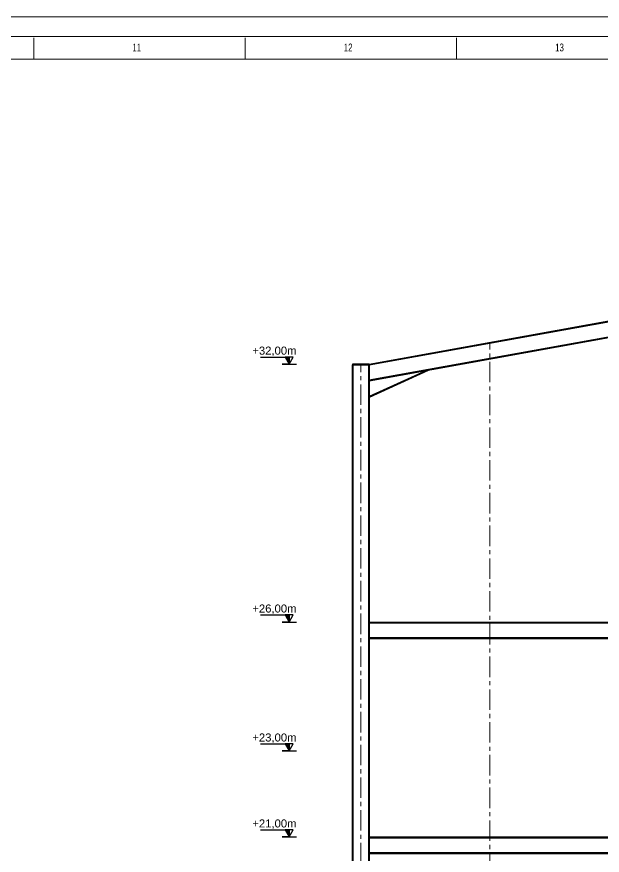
# Model space of a CAD drawing. Header units: millimetres. Extents: x 3220 to 226993, y 817 to 176024.
# Drawn here: x 112400 to 126017, y 156518 to 176024 of the extents above; entities that cross this region are included whole.
import ezdxf

# ---------------------------------------------------------------- set-up
doc = ezdxf.new("R2010")
doc.units = ezdxf.units.MM
doc.linetypes.add('AXES', pattern=[50.8, 31.75, -6.35, 6.35, -6.35])
doc.layers.add('Axe', color=1, linetype='AXES', lineweight=9)
doc.styles.add('ARIAL_BOLD', font='arial.ttf')
doc.styles.add('SLDTEXTSTYLE0', font='TXT', dxfattribs={"width": 0.75})

# ---------------------------------------------------------------- blocks, each defined once
blk = doc.blocks.new('niveau')
h = blk.add_hatch(color=1)
h.dxf.hatch_style = 1
h.paths.add_polyline_path([(0, 164), (-93, 164), (0, 0)])
at = {"color": 1}
blk.add_line((0, 164), (0, 0), dxfattribs=at)
blk.add_lwpolyline([(-674, 164), (-93, 164), (0, 0), (93, 164), (-93, 164), (0, 0), (-165, 0), (165, 0)], dxfattribs=at)
blk = doc.blocks.new('section 4-3')
blk.add_line((1720, 31880), (195, 31606))
for points in [[(190, 31980), (7480, 33294)], [(195, 32000), (7480, 33313)], [(7480, 32938), (195, 31625)], [(7480, 32919), (195, 31606)], [(1566, 31853), (195, 31225)], [(1492, 31839), (195, 31245)]]:
    blk.add_lwpolyline(points)
for points in [[(-195, 31980), (195, 31980), (195, 32000), (-195, 32000)], [(195, 31980), (195, 10020), (-195, 10020), (-195, 31980)], [(-176, 10020), (-176, 31980), (176, 31980), (176, 10020)], [(14805, 25610), (195, 25610), (195, 26000), (14805, 26000)], [(195, 25981), (14805, 25981), (14805, 25629), (195, 25629)], [(14805, 20610), (195, 20610), (195, 21000), (14805, 21000)], [(195, 20981), (14805, 20981), (14805, 20629), (195, 20629)]]:
    blk.add_lwpolyline(points, close=True)
at = {"layer": 'Axe', "ltscale": 15}
for p, q in [((3000, -5000), (3000, 32506)), ((0, -4000), (0, 32000))]:
    blk.add_line(p, q, dxfattribs=at)
blk = doc.blocks.new('A1 E1-200')
at = {"color": 1, "linetype": 'Continuous', "lineweight": 18}
for p, q in [((-164800, 116400), (0, 116400)), ((-162844, 114440), (-1960, 114440))]:
    blk.add_line(p, q, dxfattribs=at)
at = {"linetype": 'Continuous', "lineweight": 18}
blk.add_line((-163879, 115487), (-937, 115487), dxfattribs=at)
at = {"color": 5, "linetype": 'Continuous', "lineweight": 15}
for p, q in [((-62806, 114439), (-62806, 115419)), ((-53008, 115419), (-53008, 114439)), ((-43210, 114439), (-43210, 115419))]:
    blk.add_line(p, q, dxfattribs=at)
at = {"color": 5, "linetype": 'Continuous', "lineweight": 15, "char_height": 362.9, "attachment_point": 1, "style": 'SLDTEXTSTYLE0'}
for s, insert in [('11', (-58234, 115158)), ('12', (-48435, 115158)), ('13', (-38637, 115158))]:
    blk.add_mtext(s, dxfattribs=dict(at, insert=insert))

msp = doc.modelspace()

# ---------------------------------------------------------------- block references
at = {"xscale": 0.5017310599597968, "yscale": 0.5017310599597968, "zscale": 0.5017310599597968}
msp.add_blockref('A1 E1-200', (144308.2, 117622.2), dxfattribs=at)
at = {"color": 2}
msp.add_blockref('section 4-3', (120404.1, 135943.7), dxfattribs=at)
for p in [(118739.4, 167943.7), (118739.4, 161943.7), (118739.4, 158943.7), (118739.4, 156943.7)]:
    msp.add_blockref('niveau', p)

# ---------------------------------------------------------------- texts
at = {"color": 6, "char_height": 187.5, "attachment_point": 5, "style": 'ARIAL_BOLD'}
for s, insert in [('{\\C1;+32,00m}', (118392.4, 168239.7)), ('{\\C1;+26,00m}', (118392.4, 162239.7)), ('{\\C1;+23,00m}', (118392.4, 159239.7)), ('{\\C1;+21,00m}', (118392.4, 157239.7))]:
    msp.add_mtext(s, dxfattribs=dict(at, insert=insert))

doc.saveas('drawing.dxf')
